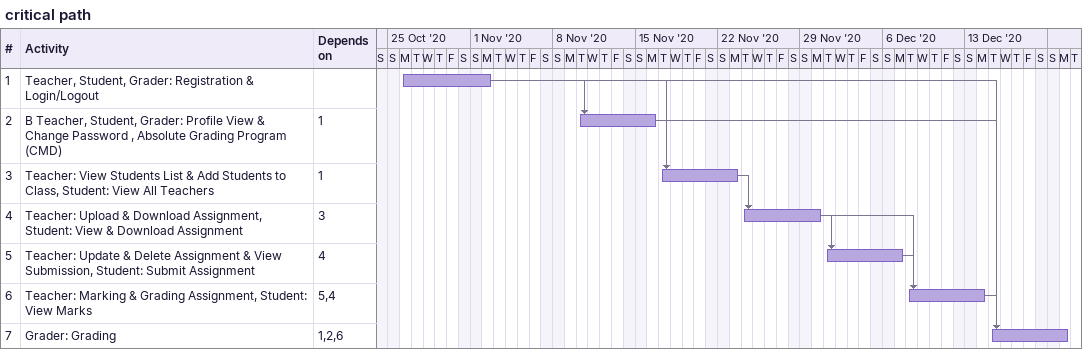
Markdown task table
critical path

| ID | Task | Start | Finish | Predecessors |
|---|---|---|---|---|
| 1 | Teacher, Student, Grader: Registration & Login/Logout | 2020-10-26 | 2020-11-02 |  |
| 2 | B Teacher, Student, Grader: Profile View & Change Password , Absolute Grading Program (CMD) | 2020-11-10 | 2020-11-16 | 1 |
| 3 | Teacher: View Students List & Add Students to Class, Student: View All Teachers | 2020-11-17 | 2020-11-23 | 1 |
| 4 | Teacher: Upload & Download Assignment, Student: View & Download Assignment | 2020-11-24 | 2020-11-30 | 3 |
| 5 | Teacher: Update & Delete Assignment & View Submission, Student: Submit Assignment | 2020-12-01 | 2020-12-07 | 4 |
| 6 | Teacher: Marking & Grading Assignment, Student: View Marks | 2020-12-08 | 2020-12-14 | 5, 4 |
| 7 | Grader: Grading | 2020-12-15 | 2020-12-21 | 1, 2, 6 |
